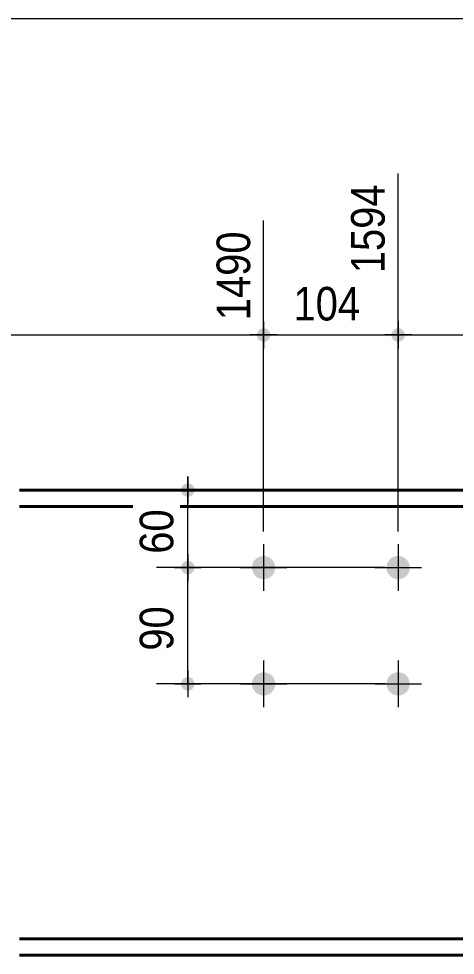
# Model space of a CAD drawing. Header units: millimetres. Extents: x 2 to 410, y 5 to 282.
# Drawn here: x 122 to 155.7, y 209.5 to 282 of the extents above; entities that cross this region are included whole.
import ezdxf

# ---------------------------------------------------------------- set-up
doc = ezdxf.new("R2010")
doc.units = ezdxf.units.MM
for name, color, linetype, lineweight in [('Boulon', 7, 'Continuous', 0), ('Cotation', 7, 'Continuous', 0), ('Feuille dessin', 5, 'Continuous', 0), ('Piece', 2, 'Continuous', 0)]:
    doc.layers.add(name, color=color, linetype=linetype, lineweight=lineweight)
doc.styles.add('ARIAL', font='ARIAL.TTF')

# ---------------------------------------------------------------- blocks, each defined once
blk = doc.blocks.new('*A5')
at = {"layer": 'Boulon'}
for points in [[(152.206, 239.485), (152.203, 239.441), (152.198, 239.397), (152.19, 239.354), (152.181, 239.31), (152.169, 239.268), (152.155, 239.226), (152.139, 239.185), (152.121, 239.144), (152.101, 239.105), (152.079, 239.066), (152.056, 239.029), (152.03, 238.993), (152.003, 238.958), (151.974, 238.925), (151.944, 238.893), (151.912, 238.862), (151.878, 238.833), (151.844, 238.806), (151.808, 238.781), (151.77, 238.757), (151.732, 238.735), (151.692, 238.716), (151.652, 238.698), (151.611, 238.682), (151.569, 238.668), (151.526, 238.656), (151.483, 238.646), (151.44, 238.639), (151.396, 238.633), (151.352, 238.63), (151.308, 238.629), (151.263, 238.63), (151.219, 238.633), (151.175, 238.639), (151.132, 238.646), (151.089, 238.656), (151.046, 238.668), (151.004, 238.682), (150.963, 238.698), (150.923, 238.716), (150.883, 238.735), (150.845, 238.757), (150.807, 238.781), (150.771, 238.806), (150.737, 238.833), (150.703, 238.862), (150.671, 238.893), (150.641, 238.925), (150.612, 238.958), (150.585, 238.993), (150.559, 239.029), (150.536, 239.066), (150.514, 239.105), (150.494, 239.144), (150.476, 239.185), (150.46, 239.226), (150.446, 239.268), (150.434, 239.31), (150.425, 239.354), (150.417, 239.397), (150.412, 239.441), (150.409, 239.485), (150.408, 239.529), (150.409, 239.573), (150.412, 239.617), (150.417, 239.661), (150.425, 239.705), (150.434, 239.748), (150.446, 239.79), (150.46, 239.832), (150.476, 239.874), (150.494, 239.914), (150.514, 239.953), (150.536, 239.992), (150.559, 240.029), (150.585, 240.065), (150.612, 240.1), (150.641, 240.134), (150.671, 240.166), (150.703, 240.196), (150.737, 240.225), (150.771, 240.252), (150.807, 240.277), (150.845, 240.301), (150.883, 240.323), (150.923, 240.343), (150.963, 240.361), (151.004, 240.377), (151.046, 240.39), (151.089, 240.402), (151.132, 240.412), (151.175, 240.419), (151.219, 240.425), (151.263, 240.428), (151.308, 240.429), (151.352, 240.428), (151.396, 240.425), (151.44, 240.419), (151.483, 240.412), (151.526, 240.402), (151.569, 240.39), (151.611, 240.377), (151.652, 240.361), (151.692, 240.343), (151.732, 240.323), (151.77, 240.301), (151.808, 240.277), (151.844, 240.252), (151.878, 240.225), (151.912, 240.196), (151.944, 240.166), (151.974, 240.134), (152.003, 240.1), (152.03, 240.065), (152.056, 240.029), (152.079, 239.992), (152.101, 239.953), (152.121, 239.914), (152.139, 239.874), (152.155, 239.832), (152.169, 239.79), (152.181, 239.748), (152.19, 239.705), (152.198, 239.661), (152.203, 239.617), (152.206, 239.573), (152.208, 239.529)], [(152.206, 230.485), (152.203, 230.441), (152.198, 230.397), (152.19, 230.354), (152.181, 230.31), (152.169, 230.268), (152.155, 230.226), (152.139, 230.185), (152.121, 230.144), (152.101, 230.105), (152.079, 230.066), (152.056, 230.029), (152.03, 229.993), (152.003, 229.958), (151.974, 229.925), (151.944, 229.893), (151.912, 229.862), (151.878, 229.833), (151.844, 229.806), (151.808, 229.781), (151.77, 229.757), (151.732, 229.735), (151.692, 229.716), (151.652, 229.698), (151.611, 229.682), (151.569, 229.668), (151.526, 229.656), (151.483, 229.646), (151.44, 229.639), (151.396, 229.633), (151.352, 229.63), (151.308, 229.629), (151.263, 229.63), (151.219, 229.633), (151.175, 229.639), (151.132, 229.646), (151.089, 229.656), (151.046, 229.668), (151.004, 229.682), (150.963, 229.698), (150.923, 229.716), (150.883, 229.735), (150.845, 229.757), (150.807, 229.781), (150.771, 229.806), (150.737, 229.833), (150.703, 229.862), (150.671, 229.893), (150.641, 229.925), (150.612, 229.958), (150.585, 229.993), (150.559, 230.029), (150.536, 230.066), (150.514, 230.105), (150.494, 230.144), (150.476, 230.185), (150.46, 230.226), (150.446, 230.268), (150.434, 230.31), (150.425, 230.354), (150.417, 230.397), (150.412, 230.441), (150.409, 230.485), (150.408, 230.529), (150.409, 230.573), (150.412, 230.617), (150.417, 230.661), (150.425, 230.705), (150.434, 230.748), (150.446, 230.79), (150.46, 230.832), (150.476, 230.874), (150.494, 230.914), (150.514, 230.953), (150.536, 230.992), (150.559, 231.029), (150.585, 231.065), (150.612, 231.1), (150.641, 231.134), (150.671, 231.166), (150.703, 231.196), (150.737, 231.225), (150.771, 231.252), (150.807, 231.277), (150.845, 231.301), (150.883, 231.323), (150.923, 231.343), (150.963, 231.361), (151.004, 231.377), (151.046, 231.39), (151.089, 231.402), (151.132, 231.412), (151.175, 231.419), (151.219, 231.425), (151.263, 231.428), (151.308, 231.429), (151.352, 231.428), (151.396, 231.425), (151.44, 231.419), (151.483, 231.412), (151.526, 231.402), (151.569, 231.39), (151.611, 231.377), (151.652, 231.361), (151.692, 231.343), (151.732, 231.323), (151.77, 231.301), (151.808, 231.277), (151.844, 231.252), (151.878, 231.225), (151.912, 231.196), (151.944, 231.166), (151.974, 231.134), (152.003, 231.1), (152.03, 231.065), (152.056, 231.029), (152.079, 230.992), (152.101, 230.953), (152.121, 230.914), (152.139, 230.874), (152.155, 230.832), (152.169, 230.79), (152.181, 230.748), (152.19, 230.705), (152.198, 230.661), (152.203, 230.617), (152.206, 230.573), (152.208, 230.529)]]:
    blk.add_hatch(color=256, dxfattribs=at).paths.add_polyline_path(points, flags=17)
at = {"layer": 'Boulon', "linetype": 'Continuous', "lineweight": 0}
for p, q in [((151.308, 241.329), (151.308, 237.729)), ((149.508, 239.529), (153.108, 239.529)), ((151.308, 232.329), (151.308, 228.729)), ((149.508, 230.529), (153.108, 230.529))]:
    blk.add_line(p, q, dxfattribs=at)
blk = doc.blocks.new('*A6')
at = {"layer": 'Boulon'}
for points in [[(141.806, 239.485), (141.803, 239.441), (141.798, 239.397), (141.79, 239.354), (141.781, 239.31), (141.769, 239.268), (141.755, 239.226), (141.739, 239.185), (141.721, 239.144), (141.701, 239.105), (141.679, 239.066), (141.656, 239.029), (141.63, 238.993), (141.603, 238.958), (141.574, 238.925), (141.544, 238.893), (141.512, 238.862), (141.478, 238.833), (141.444, 238.806), (141.408, 238.781), (141.37, 238.757), (141.332, 238.735), (141.292, 238.716), (141.252, 238.698), (141.211, 238.682), (141.169, 238.668), (141.126, 238.656), (141.083, 238.646), (141.04, 238.639), (140.996, 238.633), (140.952, 238.63), (140.908, 238.629), (140.863, 238.63), (140.819, 238.633), (140.775, 238.639), (140.732, 238.646), (140.689, 238.656), (140.646, 238.668), (140.604, 238.682), (140.563, 238.698), (140.523, 238.716), (140.483, 238.735), (140.445, 238.757), (140.407, 238.781), (140.371, 238.806), (140.337, 238.833), (140.303, 238.862), (140.271, 238.893), (140.241, 238.925), (140.212, 238.958), (140.185, 238.993), (140.159, 239.029), (140.136, 239.066), (140.114, 239.105), (140.094, 239.144), (140.076, 239.185), (140.06, 239.226), (140.046, 239.268), (140.034, 239.31), (140.025, 239.354), (140.017, 239.397), (140.012, 239.441), (140.009, 239.485), (140.008, 239.529), (140.009, 239.573), (140.012, 239.617), (140.017, 239.661), (140.025, 239.705), (140.034, 239.748), (140.046, 239.79), (140.06, 239.832), (140.076, 239.874), (140.094, 239.914), (140.114, 239.953), (140.136, 239.992), (140.159, 240.029), (140.185, 240.065), (140.212, 240.1), (140.241, 240.134), (140.271, 240.166), (140.303, 240.196), (140.337, 240.225), (140.371, 240.252), (140.407, 240.277), (140.445, 240.301), (140.483, 240.323), (140.523, 240.343), (140.563, 240.361), (140.604, 240.377), (140.646, 240.39), (140.689, 240.402), (140.732, 240.412), (140.775, 240.419), (140.819, 240.425), (140.863, 240.428), (140.908, 240.429), (140.952, 240.428), (140.996, 240.425), (141.04, 240.419), (141.083, 240.412), (141.126, 240.402), (141.169, 240.39), (141.211, 240.377), (141.252, 240.361), (141.292, 240.343), (141.332, 240.323), (141.37, 240.301), (141.408, 240.277), (141.444, 240.252), (141.478, 240.225), (141.512, 240.196), (141.544, 240.166), (141.574, 240.134), (141.603, 240.1), (141.63, 240.065), (141.656, 240.029), (141.679, 239.992), (141.701, 239.953), (141.721, 239.914), (141.739, 239.874), (141.755, 239.832), (141.769, 239.79), (141.781, 239.748), (141.79, 239.705), (141.798, 239.661), (141.803, 239.617), (141.806, 239.573), (141.808, 239.529)], [(141.806, 230.485), (141.803, 230.441), (141.798, 230.397), (141.79, 230.354), (141.781, 230.31), (141.769, 230.268), (141.755, 230.226), (141.739, 230.185), (141.721, 230.144), (141.701, 230.105), (141.679, 230.066), (141.656, 230.029), (141.63, 229.993), (141.603, 229.958), (141.574, 229.925), (141.544, 229.893), (141.512, 229.862), (141.478, 229.833), (141.444, 229.806), (141.408, 229.781), (141.37, 229.757), (141.332, 229.735), (141.292, 229.716), (141.252, 229.698), (141.211, 229.682), (141.169, 229.668), (141.126, 229.656), (141.083, 229.646), (141.04, 229.639), (140.996, 229.633), (140.952, 229.63), (140.908, 229.629), (140.863, 229.63), (140.819, 229.633), (140.775, 229.639), (140.732, 229.646), (140.689, 229.656), (140.646, 229.668), (140.604, 229.682), (140.563, 229.698), (140.523, 229.716), (140.483, 229.735), (140.445, 229.757), (140.407, 229.781), (140.371, 229.806), (140.337, 229.833), (140.303, 229.862), (140.271, 229.893), (140.241, 229.925), (140.212, 229.958), (140.185, 229.993), (140.159, 230.029), (140.136, 230.066), (140.114, 230.105), (140.094, 230.144), (140.076, 230.185), (140.06, 230.226), (140.046, 230.268), (140.034, 230.31), (140.025, 230.354), (140.017, 230.397), (140.012, 230.441), (140.009, 230.485), (140.008, 230.529), (140.009, 230.573), (140.012, 230.617), (140.017, 230.661), (140.025, 230.705), (140.034, 230.748), (140.046, 230.79), (140.06, 230.832), (140.076, 230.874), (140.094, 230.914), (140.114, 230.953), (140.136, 230.992), (140.159, 231.029), (140.185, 231.065), (140.212, 231.1), (140.241, 231.134), (140.271, 231.166), (140.303, 231.196), (140.337, 231.225), (140.371, 231.252), (140.407, 231.277), (140.445, 231.301), (140.483, 231.323), (140.523, 231.343), (140.563, 231.361), (140.604, 231.377), (140.646, 231.39), (140.689, 231.402), (140.732, 231.412), (140.775, 231.419), (140.819, 231.425), (140.863, 231.428), (140.908, 231.429), (140.952, 231.428), (140.996, 231.425), (141.04, 231.419), (141.083, 231.412), (141.126, 231.402), (141.169, 231.39), (141.211, 231.377), (141.252, 231.361), (141.292, 231.343), (141.332, 231.323), (141.37, 231.301), (141.408, 231.277), (141.444, 231.252), (141.478, 231.225), (141.512, 231.196), (141.544, 231.166), (141.574, 231.134), (141.603, 231.1), (141.63, 231.065), (141.656, 231.029), (141.679, 230.992), (141.701, 230.953), (141.721, 230.914), (141.739, 230.874), (141.755, 230.832), (141.769, 230.79), (141.781, 230.748), (141.79, 230.705), (141.798, 230.661), (141.803, 230.617), (141.806, 230.573), (141.808, 230.529)]]:
    blk.add_hatch(color=256, dxfattribs=at).paths.add_polyline_path(points, flags=17)
at = {"layer": 'Boulon', "linetype": 'Continuous', "lineweight": 0}
for p, q in [((140.908, 241.329), (140.908, 237.729)), ((139.108, 239.529), (142.708, 239.529)), ((140.908, 232.329), (140.908, 228.729)), ((139.108, 230.529), (142.708, 230.529))]:
    blk.add_line(p, q, dxfattribs=at)
blk = doc.blocks.new('*A23')
at = {"layer": 'Piece', "color": 2, "linetype": 'Continuous', "lineweight": 40}
for p, q in [((170.193154, 245.529131), (122.021872, 245.529131)), ((130.803735, 244.259131), (122.021872, 244.259131)), ((170.193154, 244.259131), (134.443735, 244.259131)), ((170.193154, 210.799131), (122.021872, 210.799131)), ((170.193154, 209.529131), (122.021872, 209.529131))]:
    blk.add_line(p, q, dxfattribs=at)
blk = doc.blocks.new('*A67')
at = {"layer": 'Feuille dessin', "linetype": 'Continuous', "lineweight": 0}
blk.add_line((405, 282), (5, 282), dxfattribs=at)
blk = doc.blocks.new('*A76')
at = {"layer": 'Cotation'}
for points in [[(135.018, 239.01), (134.993, 239.012), (134.967, 239.015), (134.942, 239.019), (134.917, 239.025), (134.893, 239.032), (134.869, 239.04), (134.845, 239.049), (134.821, 239.059), (134.799, 239.071), (134.776, 239.083), (134.755, 239.097), (134.734, 239.111), (134.714, 239.127), (134.695, 239.144), (134.676, 239.161), (134.658, 239.18), (134.642, 239.199), (134.626, 239.219), (134.611, 239.24), (134.598, 239.262), (134.585, 239.284), (134.574, 239.307), (134.563, 239.33), (134.554, 239.354), (134.546, 239.378), (134.539, 239.403), (134.534, 239.428), (134.529, 239.453), (134.526, 239.478), (134.524, 239.504), (134.524, 239.529), (134.524, 239.555), (134.526, 239.58), (134.529, 239.605), (134.534, 239.631), (134.539, 239.656), (134.546, 239.68), (134.554, 239.704), (134.563, 239.728), (134.574, 239.751), (134.585, 239.774), (134.598, 239.796), (134.611, 239.818), (134.626, 239.839), (134.642, 239.859), (134.658, 239.878), (134.676, 239.897), (134.695, 239.914), (134.714, 239.931), (134.734, 239.947), (134.755, 239.962), (134.776, 239.975), (134.799, 239.988), (134.821, 239.999), (134.845, 240.01), (134.869, 240.019), (134.893, 240.027), (134.917, 240.034), (134.942, 240.039), (134.967, 240.044), (134.993, 240.047), (135.018, 240.049), (135.044, 240.049), (135.069, 240.049), (135.095, 240.047), (135.12, 240.044), (135.145, 240.039), (135.17, 240.034), (135.195, 240.027), (135.219, 240.019), (135.243, 240.01), (135.266, 239.999), (135.289, 239.988), (135.311, 239.975), (135.333, 239.962), (135.353, 239.947), (135.374, 239.931), (135.393, 239.914), (135.411, 239.897), (135.429, 239.878), (135.446, 239.859), (135.461, 239.839), (135.476, 239.818), (135.49, 239.796), (135.502, 239.774), (135.514, 239.751), (135.524, 239.728), (135.533, 239.704), (135.541, 239.68), (135.548, 239.656), (135.554, 239.631), (135.558, 239.605), (135.561, 239.58), (135.563, 239.555), (135.564, 239.529), (135.563, 239.504), (135.561, 239.478), (135.558, 239.453), (135.554, 239.428), (135.548, 239.403), (135.541, 239.378), (135.533, 239.354), (135.524, 239.33), (135.514, 239.307), (135.502, 239.284), (135.49, 239.262), (135.476, 239.24), (135.461, 239.219), (135.446, 239.199), (135.429, 239.18), (135.411, 239.161), (135.393, 239.144), (135.374, 239.127), (135.353, 239.111), (135.333, 239.097), (135.311, 239.083), (135.289, 239.071), (135.266, 239.059), (135.243, 239.049), (135.219, 239.04), (135.195, 239.032), (135.17, 239.025), (135.145, 239.019), (135.12, 239.015), (135.095, 239.012), (135.069, 239.01), (135.044, 239.009)], [(135.018, 230.01), (134.993, 230.012), (134.967, 230.015), (134.942, 230.019), (134.917, 230.025), (134.893, 230.031), (134.869, 230.039), (134.845, 230.049), (134.821, 230.059), (134.799, 230.071), (134.776, 230.083), (134.755, 230.097), (134.734, 230.111), (134.714, 230.127), (134.695, 230.144), (134.676, 230.161), (134.658, 230.18), (134.642, 230.199), (134.626, 230.219), (134.611, 230.24), (134.598, 230.262), (134.585, 230.284), (134.574, 230.307), (134.563, 230.33), (134.554, 230.354), (134.546, 230.378), (134.539, 230.403), (134.534, 230.428), (134.529, 230.453), (134.526, 230.478), (134.524, 230.504), (134.524, 230.529), (134.524, 230.555), (134.526, 230.58), (134.529, 230.605), (134.534, 230.631), (134.539, 230.655), (134.546, 230.68), (134.554, 230.704), (134.563, 230.728), (134.574, 230.751), (134.585, 230.774), (134.598, 230.796), (134.611, 230.818), (134.626, 230.839), (134.642, 230.859), (134.658, 230.878), (134.676, 230.897), (134.695, 230.914), (134.714, 230.931), (134.734, 230.947), (134.755, 230.961), (134.776, 230.975), (134.799, 230.988), (134.821, 230.999), (134.845, 231.01), (134.869, 231.019), (134.893, 231.027), (134.917, 231.034), (134.942, 231.039), (134.967, 231.043), (134.993, 231.047), (135.018, 231.048), (135.044, 231.049), (135.069, 231.048), (135.095, 231.047), (135.12, 231.043), (135.145, 231.039), (135.17, 231.034), (135.195, 231.027), (135.219, 231.019), (135.243, 231.01), (135.266, 230.999), (135.289, 230.988), (135.311, 230.975), (135.333, 230.961), (135.353, 230.947), (135.374, 230.931), (135.393, 230.914), (135.411, 230.897), (135.429, 230.878), (135.446, 230.859), (135.461, 230.839), (135.476, 230.818), (135.49, 230.796), (135.502, 230.774), (135.514, 230.751), (135.524, 230.728), (135.533, 230.704), (135.541, 230.68), (135.548, 230.655), (135.554, 230.631), (135.558, 230.605), (135.561, 230.58), (135.563, 230.555), (135.564, 230.529), (135.563, 230.504), (135.561, 230.478), (135.558, 230.453), (135.554, 230.428), (135.548, 230.403), (135.541, 230.378), (135.533, 230.354), (135.524, 230.33), (135.514, 230.307), (135.502, 230.284), (135.49, 230.262), (135.476, 230.24), (135.461, 230.219), (135.446, 230.199), (135.429, 230.18), (135.411, 230.161), (135.393, 230.144), (135.374, 230.127), (135.353, 230.111), (135.333, 230.097), (135.311, 230.083), (135.289, 230.071), (135.266, 230.059), (135.243, 230.049), (135.219, 230.039), (135.195, 230.031), (135.17, 230.025), (135.145, 230.019), (135.12, 230.015), (135.095, 230.012), (135.069, 230.01), (135.044, 230.009)]]:
    blk.add_hatch(color=256, dxfattribs=at).paths.add_polyline_path(points, flags=17)
at = {"layer": 'Cotation', "linetype": 'Continuous', "lineweight": 0}
for p, q in [((135.044, 240.569), (135.044, 238.489)), ((135.044, 239.529), (135.044, 240.569)), ((150.307, 239.529), (132.624, 239.529)), ((134.004, 239.529), (136.084, 239.529)), ((135.044, 230.529), (135.044, 239.529)), ((135.044, 231.569), (135.044, 229.489)), ((150.307, 230.529), (132.624, 230.529)), ((134.004, 230.529), (136.084, 230.529)), ((135.044, 230.529), (135.044, 229.489))]:
    blk.add_line(p, q, dxfattribs=at)
at = {"layer": 'Cotation'}
for p in [(135.044, 239.529), (135.044, 230.529)]:
    blk.add_point(p, dxfattribs=at)
at = {"layer": 'Cotation', "style": 'ARIAL', "width": 0.85}
blk.add_text('90', height=2.6, rotation=90.00021, dxfattribs=at).set_placement((133.924, 233.101))
blk = doc.blocks.new('*A77')
at = {"layer": 'Cotation'}
for points in [[(135.018, 245.01), (134.993, 245.012), (134.967, 245.015), (134.942, 245.019), (134.917, 245.025), (134.893, 245.032), (134.869, 245.04), (134.845, 245.049), (134.821, 245.059), (134.799, 245.071), (134.776, 245.083), (134.755, 245.097), (134.734, 245.111), (134.714, 245.127), (134.695, 245.144), (134.676, 245.161), (134.658, 245.18), (134.642, 245.199), (134.626, 245.219), (134.611, 245.24), (134.598, 245.262), (134.585, 245.284), (134.574, 245.307), (134.563, 245.33), (134.554, 245.354), (134.546, 245.378), (134.539, 245.403), (134.534, 245.428), (134.529, 245.453), (134.526, 245.478), (134.524, 245.504), (134.524, 245.529), (134.524, 245.555), (134.526, 245.58), (134.529, 245.605), (134.534, 245.631), (134.539, 245.655), (134.546, 245.68), (134.554, 245.704), (134.563, 245.728), (134.574, 245.751), (134.585, 245.774), (134.598, 245.796), (134.611, 245.818), (134.626, 245.839), (134.642, 245.859), (134.658, 245.878), (134.676, 245.897), (134.695, 245.914), (134.714, 245.931), (134.734, 245.947), (134.755, 245.961), (134.776, 245.975), (134.799, 245.988), (134.821, 245.999), (134.845, 246.01), (134.869, 246.019), (134.893, 246.027), (134.917, 246.034), (134.942, 246.039), (134.967, 246.044), (134.993, 246.047), (135.018, 246.049), (135.044, 246.049), (135.069, 246.049), (135.095, 246.047), (135.12, 246.044), (135.145, 246.039), (135.17, 246.034), (135.195, 246.027), (135.219, 246.019), (135.243, 246.01), (135.266, 245.999), (135.289, 245.988), (135.311, 245.975), (135.333, 245.961), (135.353, 245.947), (135.374, 245.931), (135.393, 245.914), (135.411, 245.897), (135.429, 245.878), (135.446, 245.859), (135.461, 245.839), (135.476, 245.818), (135.49, 245.796), (135.502, 245.774), (135.514, 245.751), (135.524, 245.728), (135.533, 245.704), (135.541, 245.68), (135.548, 245.655), (135.554, 245.631), (135.558, 245.605), (135.561, 245.58), (135.563, 245.555), (135.564, 245.529), (135.563, 245.504), (135.561, 245.478), (135.558, 245.453), (135.554, 245.428), (135.548, 245.403), (135.541, 245.378), (135.533, 245.354), (135.524, 245.33), (135.514, 245.307), (135.502, 245.284), (135.49, 245.262), (135.476, 245.24), (135.461, 245.219), (135.446, 245.199), (135.429, 245.18), (135.411, 245.161), (135.393, 245.144), (135.374, 245.127), (135.353, 245.111), (135.333, 245.097), (135.311, 245.083), (135.289, 245.071), (135.266, 245.059), (135.243, 245.049), (135.219, 245.04), (135.195, 245.032), (135.17, 245.025), (135.145, 245.019), (135.12, 245.015), (135.095, 245.012), (135.069, 245.01), (135.044, 245.009)], [(135.018, 239.01), (134.993, 239.012), (134.967, 239.015), (134.942, 239.019), (134.917, 239.025), (134.893, 239.032), (134.869, 239.04), (134.845, 239.049), (134.821, 239.059), (134.799, 239.071), (134.776, 239.083), (134.755, 239.097), (134.734, 239.111), (134.714, 239.127), (134.695, 239.144), (134.676, 239.161), (134.658, 239.18), (134.642, 239.199), (134.626, 239.219), (134.611, 239.24), (134.598, 239.262), (134.585, 239.284), (134.574, 239.307), (134.563, 239.33), (134.554, 239.354), (134.546, 239.378), (134.539, 239.403), (134.534, 239.428), (134.529, 239.453), (134.526, 239.478), (134.524, 239.504), (134.524, 239.529), (134.524, 239.555), (134.526, 239.58), (134.529, 239.605), (134.534, 239.631), (134.539, 239.656), (134.546, 239.68), (134.554, 239.704), (134.563, 239.728), (134.574, 239.751), (134.585, 239.774), (134.598, 239.796), (134.611, 239.818), (134.626, 239.839), (134.642, 239.859), (134.658, 239.878), (134.676, 239.897), (134.695, 239.914), (134.714, 239.931), (134.734, 239.947), (134.755, 239.962), (134.776, 239.975), (134.799, 239.988), (134.821, 239.999), (134.845, 240.01), (134.869, 240.019), (134.893, 240.027), (134.917, 240.034), (134.942, 240.039), (134.967, 240.044), (134.993, 240.047), (135.018, 240.049), (135.044, 240.049), (135.069, 240.049), (135.095, 240.047), (135.12, 240.044), (135.145, 240.039), (135.17, 240.034), (135.195, 240.027), (135.219, 240.019), (135.243, 240.01), (135.266, 239.999), (135.289, 239.988), (135.311, 239.975), (135.333, 239.962), (135.353, 239.947), (135.374, 239.931), (135.393, 239.914), (135.411, 239.897), (135.429, 239.878), (135.446, 239.859), (135.461, 239.839), (135.476, 239.818), (135.49, 239.796), (135.502, 239.774), (135.514, 239.751), (135.524, 239.728), (135.533, 239.704), (135.541, 239.68), (135.548, 239.656), (135.554, 239.631), (135.558, 239.605), (135.561, 239.58), (135.563, 239.555), (135.564, 239.529), (135.563, 239.504), (135.561, 239.478), (135.558, 239.453), (135.554, 239.428), (135.548, 239.403), (135.541, 239.378), (135.533, 239.354), (135.524, 239.33), (135.514, 239.307), (135.502, 239.284), (135.49, 239.262), (135.476, 239.24), (135.461, 239.219), (135.446, 239.199), (135.429, 239.18), (135.411, 239.161), (135.393, 239.144), (135.374, 239.127), (135.353, 239.111), (135.333, 239.097), (135.311, 239.083), (135.289, 239.071), (135.266, 239.059), (135.243, 239.049), (135.219, 239.04), (135.195, 239.032), (135.17, 239.025), (135.145, 239.019), (135.12, 239.015), (135.095, 239.012), (135.069, 239.01), (135.044, 239.009)]]:
    blk.add_hatch(color=256, dxfattribs=at).paths.add_polyline_path(points, flags=17)
at = {"layer": 'Cotation', "linetype": 'Continuous', "lineweight": 0}
for p, q in [((135.044, 246.569), (135.044, 244.489)), ((135.044, 245.529), (135.044, 246.569)), ((134.735, 245.529), (132.624, 245.529)), ((134.004, 245.529), (136.084, 245.529)), ((135.044, 239.529), (135.044, 245.529)), ((135.044, 240.569), (135.044, 238.489)), ((150.307, 239.529), (132.624, 239.529)), ((134.004, 239.529), (136.084, 239.529)), ((135.044, 239.529), (135.044, 238.489))]:
    blk.add_line(p, q, dxfattribs=at)
at = {"layer": 'Cotation'}
for p in [(135.044, 245.529), (135.044, 239.529)]:
    blk.add_point(p, dxfattribs=at)
at = {"layer": 'Cotation', "style": 'ARIAL', "width": 0.85}
blk.add_text('60', height=2.6, rotation=90.00021, dxfattribs=at).set_placement((133.924, 240.601))
blk = doc.blocks.new('*A93')
at = {"layer": 'Cotation'}
for points in [[(67.44, 257.01), (67.415, 257.012), (67.39, 257.015), (67.365, 257.019), (67.34, 257.025), (67.315, 257.032), (67.291, 257.04), (67.267, 257.049), (67.244, 257.059), (67.221, 257.071), (67.199, 257.083), (67.177, 257.097), (67.156, 257.111), (67.136, 257.127), (67.117, 257.144), (67.098, 257.161), (67.081, 257.18), (67.064, 257.199), (67.048, 257.219), (67.034, 257.24), (67.02, 257.262), (67.007, 257.284), (66.996, 257.307), (66.986, 257.33), (66.976, 257.354), (66.968, 257.378), (66.962, 257.403), (66.956, 257.428), (66.952, 257.453), (66.948, 257.478), (66.947, 257.504), (66.946, 257.529), (66.947, 257.555), (66.948, 257.58), (66.952, 257.605), (66.956, 257.631), (66.962, 257.655), (66.968, 257.68), (66.976, 257.704), (66.986, 257.728), (66.996, 257.751), (67.007, 257.774), (67.02, 257.796), (67.034, 257.818), (67.048, 257.839), (67.064, 257.859), (67.081, 257.878), (67.098, 257.897), (67.117, 257.914), (67.136, 257.931), (67.156, 257.947), (67.177, 257.961), (67.199, 257.975), (67.221, 257.988), (67.244, 257.999), (67.267, 258.01), (67.291, 258.019), (67.315, 258.027), (67.34, 258.034), (67.365, 258.039), (67.39, 258.044), (67.415, 258.047), (67.44, 258.049), (67.466, 258.049), (67.491, 258.049), (67.517, 258.047), (67.542, 258.044), (67.567, 258.039), (67.592, 258.034), (67.617, 258.027), (67.641, 258.019), (67.665, 258.01), (67.688, 257.999), (67.711, 257.988), (67.733, 257.975), (67.755, 257.961), (67.776, 257.947), (67.796, 257.931), (67.815, 257.914), (67.834, 257.897), (67.851, 257.878), (67.868, 257.859), (67.884, 257.839), (67.898, 257.818), (67.912, 257.796), (67.925, 257.774), (67.936, 257.751), (67.946, 257.728), (67.956, 257.704), (67.964, 257.68), (67.97, 257.655), (67.976, 257.631), (67.98, 257.605), (67.983, 257.58), (67.985, 257.555), (67.986, 257.529), (67.985, 257.504), (67.983, 257.478), (67.98, 257.453), (67.976, 257.428), (67.97, 257.403), (67.964, 257.378), (67.956, 257.354), (67.946, 257.33), (67.936, 257.307), (67.925, 257.284), (67.912, 257.262), (67.898, 257.24), (67.884, 257.219), (67.868, 257.199), (67.851, 257.18), (67.834, 257.161), (67.815, 257.144), (67.796, 257.127), (67.776, 257.111), (67.755, 257.097), (67.733, 257.083), (67.711, 257.071), (67.688, 257.059), (67.665, 257.049), (67.641, 257.04), (67.617, 257.032), (67.592, 257.025), (67.567, 257.019), (67.542, 257.015), (67.517, 257.012), (67.491, 257.01), (67.466, 257.009)], [(140.882, 257.01), (140.857, 257.012), (140.831, 257.015), (140.806, 257.019), (140.781, 257.025), (140.757, 257.032), (140.732, 257.04), (140.709, 257.049), (140.685, 257.059), (140.662, 257.071), (140.64, 257.083), (140.619, 257.097), (140.598, 257.111), (140.578, 257.127), (140.558, 257.144), (140.54, 257.161), (140.522, 257.18), (140.506, 257.199), (140.49, 257.219), (140.475, 257.24), (140.461, 257.262), (140.449, 257.284), (140.437, 257.307), (140.427, 257.33), (140.418, 257.354), (140.41, 257.378), (140.403, 257.403), (140.398, 257.428), (140.393, 257.453), (140.39, 257.478), (140.388, 257.504), (140.388, 257.529), (140.388, 257.555), (140.39, 257.58), (140.393, 257.605), (140.398, 257.631), (140.403, 257.655), (140.41, 257.68), (140.418, 257.704), (140.427, 257.728), (140.437, 257.751), (140.449, 257.774), (140.461, 257.796), (140.475, 257.818), (140.49, 257.839), (140.506, 257.859), (140.522, 257.878), (140.54, 257.897), (140.558, 257.914), (140.578, 257.931), (140.598, 257.947), (140.619, 257.961), (140.64, 257.975), (140.662, 257.988), (140.685, 257.999), (140.709, 258.01), (140.732, 258.019), (140.757, 258.027), (140.781, 258.034), (140.806, 258.039), (140.831, 258.044), (140.857, 258.047), (140.882, 258.049), (140.908, 258.049), (140.933, 258.049), (140.958, 258.047), (140.984, 258.044), (141.009, 258.039), (141.034, 258.034), (141.058, 258.027), (141.083, 258.019), (141.107, 258.01), (141.13, 257.999), (141.153, 257.988), (141.175, 257.975), (141.196, 257.961), (141.217, 257.947), (141.237, 257.931), (141.257, 257.914), (141.275, 257.897), (141.293, 257.878), (141.309, 257.859), (141.325, 257.839), (141.34, 257.818), (141.354, 257.796), (141.366, 257.774), (141.378, 257.751), (141.388, 257.728), (141.397, 257.704), (141.405, 257.68), (141.412, 257.655), (141.418, 257.631), (141.422, 257.605), (141.425, 257.58), (141.427, 257.555), (141.428, 257.529), (141.427, 257.504), (141.425, 257.478), (141.422, 257.453), (141.418, 257.428), (141.412, 257.403), (141.405, 257.378), (141.397, 257.354), (141.388, 257.33), (141.378, 257.307), (141.366, 257.284), (141.354, 257.262), (141.34, 257.24), (141.325, 257.219), (141.309, 257.199), (141.293, 257.18), (141.275, 257.161), (141.257, 257.144), (141.237, 257.127), (141.217, 257.111), (141.196, 257.097), (141.175, 257.083), (141.153, 257.071), (141.13, 257.059), (141.107, 257.049), (141.083, 257.04), (141.058, 257.032), (141.034, 257.025), (141.009, 257.019), (140.984, 257.015), (140.958, 257.012), (140.933, 257.01), (140.908, 257.009)]]:
    blk.add_hatch(color=256, dxfattribs=at).paths.add_polyline_path(points, flags=17)
at = {"layer": 'Cotation', "linetype": 'Continuous', "lineweight": 0}
for p, q in [((140.908, 242.329), (140.908, 266.383)), ((67.466, 246.529), (67.466, 260.598)), ((67.466, 258.569), (67.466, 256.489)), ((140.908, 258.569), (140.908, 256.489)), ((68.506, 257.529), (66.426, 257.529)), ((67.466, 257.529), (66.426, 257.529)), ((67.466, 257.529), (140.908, 257.529)), ((141.948, 257.529), (139.868, 257.529)), ((140.908, 257.529), (141.948, 257.529))]:
    blk.add_line(p, q, dxfattribs=at)
at = {"layer": 'Cotation'}
for p in [(67.466, 257.529), (140.908, 257.529)]:
    blk.add_point(p, dxfattribs=at)
at = {"layer": 'Cotation', "style": 'ARIAL', "width": 0.85}
for s, p in [('1490', (139.868, 258.669)), ('0', (66.426, 258.669))]:
    blk.add_text(s, height=2.6, rotation=90.00021, dxfattribs=at).set_placement(p)
blk.add_text('1490', height=2.6, dxfattribs=at).set_placement((100.33, 258.649))
blk = doc.blocks.new('*A94')
at = {"layer": 'Cotation'}
for points in [[(140.882, 257.01), (140.857, 257.012), (140.831, 257.015), (140.806, 257.019), (140.781, 257.025), (140.757, 257.032), (140.732, 257.04), (140.709, 257.049), (140.685, 257.059), (140.662, 257.071), (140.64, 257.083), (140.619, 257.097), (140.598, 257.111), (140.578, 257.127), (140.558, 257.144), (140.54, 257.161), (140.522, 257.18), (140.506, 257.199), (140.49, 257.219), (140.475, 257.24), (140.461, 257.262), (140.449, 257.284), (140.437, 257.307), (140.427, 257.33), (140.418, 257.354), (140.41, 257.378), (140.403, 257.403), (140.398, 257.428), (140.393, 257.453), (140.39, 257.478), (140.388, 257.504), (140.388, 257.529), (140.388, 257.555), (140.39, 257.58), (140.393, 257.605), (140.398, 257.631), (140.403, 257.655), (140.41, 257.68), (140.418, 257.704), (140.427, 257.728), (140.437, 257.751), (140.449, 257.774), (140.461, 257.796), (140.475, 257.818), (140.49, 257.839), (140.506, 257.859), (140.522, 257.878), (140.54, 257.897), (140.558, 257.914), (140.578, 257.931), (140.598, 257.947), (140.619, 257.961), (140.64, 257.975), (140.662, 257.988), (140.685, 257.999), (140.709, 258.01), (140.732, 258.019), (140.757, 258.027), (140.781, 258.034), (140.806, 258.039), (140.831, 258.044), (140.857, 258.047), (140.882, 258.049), (140.908, 258.049), (140.933, 258.049), (140.958, 258.047), (140.984, 258.044), (141.009, 258.039), (141.034, 258.034), (141.058, 258.027), (141.083, 258.019), (141.107, 258.01), (141.13, 257.999), (141.153, 257.988), (141.175, 257.975), (141.196, 257.961), (141.217, 257.947), (141.237, 257.931), (141.257, 257.914), (141.275, 257.897), (141.293, 257.878), (141.309, 257.859), (141.325, 257.839), (141.34, 257.818), (141.354, 257.796), (141.366, 257.774), (141.378, 257.751), (141.388, 257.728), (141.397, 257.704), (141.405, 257.68), (141.412, 257.655), (141.418, 257.631), (141.422, 257.605), (141.425, 257.58), (141.427, 257.555), (141.428, 257.529), (141.427, 257.504), (141.425, 257.478), (141.422, 257.453), (141.418, 257.428), (141.412, 257.403), (141.405, 257.378), (141.397, 257.354), (141.388, 257.33), (141.378, 257.307), (141.366, 257.284), (141.354, 257.262), (141.34, 257.24), (141.325, 257.219), (141.309, 257.199), (141.293, 257.18), (141.275, 257.161), (141.257, 257.144), (141.237, 257.127), (141.217, 257.111), (141.196, 257.097), (141.175, 257.083), (141.153, 257.071), (141.13, 257.059), (141.107, 257.049), (141.083, 257.04), (141.058, 257.032), (141.034, 257.025), (141.009, 257.019), (140.984, 257.015), (140.958, 257.012), (140.933, 257.01), (140.908, 257.009)], [(151.282, 257.01), (151.257, 257.012), (151.231, 257.015), (151.206, 257.019), (151.181, 257.025), (151.157, 257.032), (151.132, 257.04), (151.109, 257.049), (151.085, 257.059), (151.062, 257.071), (151.04, 257.083), (151.019, 257.097), (150.998, 257.111), (150.978, 257.127), (150.958, 257.144), (150.94, 257.161), (150.922, 257.18), (150.906, 257.199), (150.89, 257.219), (150.875, 257.24), (150.861, 257.262), (150.849, 257.284), (150.837, 257.307), (150.827, 257.33), (150.818, 257.354), (150.81, 257.378), (150.803, 257.403), (150.798, 257.428), (150.793, 257.453), (150.79, 257.478), (150.788, 257.504), (150.788, 257.529), (150.788, 257.555), (150.79, 257.58), (150.793, 257.605), (150.798, 257.631), (150.803, 257.655), (150.81, 257.68), (150.818, 257.704), (150.827, 257.728), (150.837, 257.751), (150.849, 257.774), (150.861, 257.796), (150.875, 257.818), (150.89, 257.839), (150.906, 257.859), (150.922, 257.878), (150.94, 257.897), (150.958, 257.914), (150.978, 257.931), (150.998, 257.947), (151.019, 257.961), (151.04, 257.975), (151.062, 257.988), (151.085, 257.999), (151.109, 258.01), (151.132, 258.019), (151.157, 258.027), (151.181, 258.034), (151.206, 258.039), (151.231, 258.044), (151.257, 258.047), (151.282, 258.049), (151.308, 258.049), (151.333, 258.049), (151.358, 258.047), (151.384, 258.044), (151.409, 258.039), (151.434, 258.034), (151.458, 258.027), (151.483, 258.019), (151.507, 258.01), (151.53, 257.999), (151.553, 257.988), (151.575, 257.975), (151.596, 257.961), (151.617, 257.947), (151.637, 257.931), (151.657, 257.914), (151.675, 257.897), (151.693, 257.878), (151.709, 257.859), (151.725, 257.839), (151.74, 257.818), (151.754, 257.796), (151.766, 257.774), (151.778, 257.751), (151.788, 257.728), (151.797, 257.704), (151.805, 257.68), (151.812, 257.655), (151.818, 257.631), (151.822, 257.605), (151.825, 257.58), (151.827, 257.555), (151.828, 257.529), (151.827, 257.504), (151.825, 257.478), (151.822, 257.453), (151.818, 257.428), (151.812, 257.403), (151.805, 257.378), (151.797, 257.354), (151.788, 257.33), (151.778, 257.307), (151.766, 257.284), (151.754, 257.262), (151.74, 257.24), (151.725, 257.219), (151.709, 257.199), (151.693, 257.18), (151.675, 257.161), (151.657, 257.144), (151.637, 257.127), (151.617, 257.111), (151.596, 257.097), (151.575, 257.083), (151.553, 257.071), (151.53, 257.059), (151.507, 257.049), (151.483, 257.04), (151.458, 257.032), (151.434, 257.025), (151.409, 257.019), (151.384, 257.015), (151.358, 257.012), (151.333, 257.01), (151.308, 257.009)]]:
    blk.add_hatch(color=256, dxfattribs=at).paths.add_polyline_path(points, flags=17)
at = {"layer": 'Cotation', "linetype": 'Continuous', "lineweight": 0}
for p, q in [((151.308, 242.329), (151.308, 270.023)), ((140.908, 242.329), (140.908, 266.383)), ((140.908, 258.569), (140.908, 256.489)), ((151.308, 258.569), (151.308, 256.489)), ((141.948, 257.529), (139.868, 257.529)), ((140.908, 257.529), (139.868, 257.529)), ((140.908, 257.529), (151.308, 257.529)), ((152.348, 257.529), (150.268, 257.529)), ((151.308, 257.529), (152.348, 257.529))]:
    blk.add_line(p, q, dxfattribs=at)
at = {"layer": 'Cotation'}
for p in [(140.908, 257.529), (151.308, 257.529)]:
    blk.add_point(p, dxfattribs=at)
at = {"layer": 'Cotation', "style": 'ARIAL', "width": 0.85}
blk.add_text('1594', height=2.6, rotation=90.00021, dxfattribs=at).set_placement((150.268, 262.309))
blk.add_text('104', height=2.6, dxfattribs=at).set_placement((143.215, 258.649))
blk = doc.blocks.new('*A95')
at = {"layer": 'Cotation'}
for points in [[(151.282, 257.01), (151.257, 257.012), (151.231, 257.015), (151.206, 257.019), (151.181, 257.025), (151.157, 257.032), (151.132, 257.04), (151.109, 257.049), (151.085, 257.059), (151.062, 257.071), (151.04, 257.083), (151.019, 257.097), (150.998, 257.111), (150.978, 257.127), (150.958, 257.144), (150.94, 257.161), (150.922, 257.18), (150.906, 257.199), (150.89, 257.219), (150.875, 257.24), (150.861, 257.262), (150.849, 257.284), (150.837, 257.307), (150.827, 257.33), (150.818, 257.354), (150.81, 257.378), (150.803, 257.403), (150.798, 257.428), (150.793, 257.453), (150.79, 257.478), (150.788, 257.504), (150.788, 257.529), (150.788, 257.555), (150.79, 257.58), (150.793, 257.605), (150.798, 257.631), (150.803, 257.655), (150.81, 257.68), (150.818, 257.704), (150.827, 257.728), (150.837, 257.751), (150.849, 257.774), (150.861, 257.796), (150.875, 257.818), (150.89, 257.839), (150.906, 257.859), (150.922, 257.878), (150.94, 257.897), (150.958, 257.914), (150.978, 257.931), (150.998, 257.947), (151.019, 257.961), (151.04, 257.975), (151.062, 257.988), (151.085, 257.999), (151.109, 258.01), (151.132, 258.019), (151.157, 258.027), (151.181, 258.034), (151.206, 258.039), (151.231, 258.044), (151.257, 258.047), (151.282, 258.049), (151.308, 258.049), (151.333, 258.049), (151.358, 258.047), (151.384, 258.044), (151.409, 258.039), (151.434, 258.034), (151.458, 258.027), (151.483, 258.019), (151.507, 258.01), (151.53, 257.999), (151.553, 257.988), (151.575, 257.975), (151.596, 257.961), (151.617, 257.947), (151.637, 257.931), (151.657, 257.914), (151.675, 257.897), (151.693, 257.878), (151.709, 257.859), (151.725, 257.839), (151.74, 257.818), (151.754, 257.796), (151.766, 257.774), (151.778, 257.751), (151.788, 257.728), (151.797, 257.704), (151.805, 257.68), (151.812, 257.655), (151.818, 257.631), (151.822, 257.605), (151.825, 257.58), (151.827, 257.555), (151.828, 257.529), (151.827, 257.504), (151.825, 257.478), (151.822, 257.453), (151.818, 257.428), (151.812, 257.403), (151.805, 257.378), (151.797, 257.354), (151.788, 257.33), (151.778, 257.307), (151.766, 257.284), (151.754, 257.262), (151.74, 257.24), (151.725, 257.219), (151.709, 257.199), (151.693, 257.18), (151.675, 257.161), (151.657, 257.144), (151.637, 257.127), (151.617, 257.111), (151.596, 257.097), (151.575, 257.083), (151.553, 257.071), (151.53, 257.059), (151.507, 257.049), (151.483, 257.04), (151.458, 257.032), (151.434, 257.025), (151.409, 257.019), (151.384, 257.015), (151.358, 257.012), (151.333, 257.01), (151.308, 257.009)], [(189.153, 257.01), (189.128, 257.012), (189.102, 257.015), (189.077, 257.019), (189.052, 257.025), (189.028, 257.032), (189.004, 257.04), (188.98, 257.049), (188.956, 257.059), (188.934, 257.071), (188.911, 257.083), (188.89, 257.097), (188.869, 257.111), (188.849, 257.127), (188.83, 257.144), (188.811, 257.161), (188.793, 257.18), (188.777, 257.199), (188.761, 257.219), (188.746, 257.24), (188.733, 257.262), (188.72, 257.284), (188.709, 257.307), (188.698, 257.33), (188.689, 257.354), (188.681, 257.378), (188.674, 257.403), (188.669, 257.428), (188.664, 257.453), (188.661, 257.478), (188.659, 257.504), (188.659, 257.529), (188.659, 257.555), (188.661, 257.58), (188.664, 257.605), (188.669, 257.631), (188.674, 257.655), (188.681, 257.68), (188.689, 257.704), (188.698, 257.728), (188.709, 257.751), (188.72, 257.774), (188.733, 257.796), (188.746, 257.818), (188.761, 257.839), (188.777, 257.859), (188.793, 257.878), (188.811, 257.897), (188.83, 257.914), (188.849, 257.931), (188.869, 257.947), (188.89, 257.961), (188.911, 257.975), (188.934, 257.988), (188.956, 257.999), (188.98, 258.01), (189.004, 258.019), (189.028, 258.027), (189.052, 258.034), (189.077, 258.039), (189.102, 258.044), (189.128, 258.047), (189.153, 258.049), (189.179, 258.049), (189.204, 258.049), (189.23, 258.047), (189.255, 258.044), (189.28, 258.039), (189.305, 258.034), (189.33, 258.027), (189.354, 258.019), (189.378, 258.01), (189.401, 257.999), (189.424, 257.988), (189.446, 257.975), (189.468, 257.961), (189.489, 257.947), (189.509, 257.931), (189.528, 257.914), (189.546, 257.897), (189.564, 257.878), (189.581, 257.859), (189.596, 257.839), (189.611, 257.818), (189.625, 257.796), (189.637, 257.774), (189.649, 257.751), (189.659, 257.728), (189.668, 257.704), (189.676, 257.68), (189.683, 257.655), (189.689, 257.631), (189.693, 257.605), (189.696, 257.58), (189.698, 257.555), (189.699, 257.529), (189.698, 257.504), (189.696, 257.478), (189.693, 257.453), (189.689, 257.428), (189.683, 257.403), (189.676, 257.378), (189.668, 257.354), (189.659, 257.33), (189.649, 257.307), (189.637, 257.284), (189.625, 257.262), (189.611, 257.24), (189.596, 257.219), (189.581, 257.199), (189.564, 257.18), (189.546, 257.161), (189.528, 257.144), (189.509, 257.127), (189.489, 257.111), (189.468, 257.097), (189.446, 257.083), (189.424, 257.071), (189.401, 257.059), (189.378, 257.049), (189.354, 257.04), (189.33, 257.032), (189.305, 257.025), (189.28, 257.019), (189.255, 257.015), (189.23, 257.012), (189.204, 257.01), (189.179, 257.009)]]:
    blk.add_hatch(color=256, dxfattribs=at).paths.add_polyline_path(points, flags=17)
at = {"layer": 'Cotation', "linetype": 'Continuous', "lineweight": 0}
for p, q in [((151.308, 242.329), (151.308, 270.023)), ((189.179, 242.329), (189.179, 266.383)), ((151.308, 258.569), (151.308, 256.489)), ((189.179, 258.569), (189.179, 256.489)), ((152.348, 257.529), (150.268, 257.529)), ((151.308, 257.529), (150.268, 257.529)), ((151.308, 257.529), (189.179, 257.529)), ((190.219, 257.529), (188.139, 257.529)), ((189.179, 257.529), (190.219, 257.529))]:
    blk.add_line(p, q, dxfattribs=at)
at = {"layer": 'Cotation'}
for p in [(151.308, 257.529), (189.179, 257.529)]:
    blk.add_point(p, dxfattribs=at)
at = {"layer": 'Cotation', "style": 'ARIAL', "width": 0.85}
blk.add_text('2120', height=2.6, rotation=90.00021, dxfattribs=at).set_placement((188.139, 258.669))
blk.add_text('527', height=2.6, dxfattribs=at).set_placement((167.351, 258.649))

msp = doc.modelspace()

# ---------------------------------------------------------------- block references
at = {"lineweight": 0}
for name in ['*A67', '*A94', '*A95', '*A93', '*A77', '*A23', '*A6', '*A5', '*A76']:
    msp.add_blockref(name, (0, 0), dxfattribs=at)

doc.saveas('drawing.dxf')
